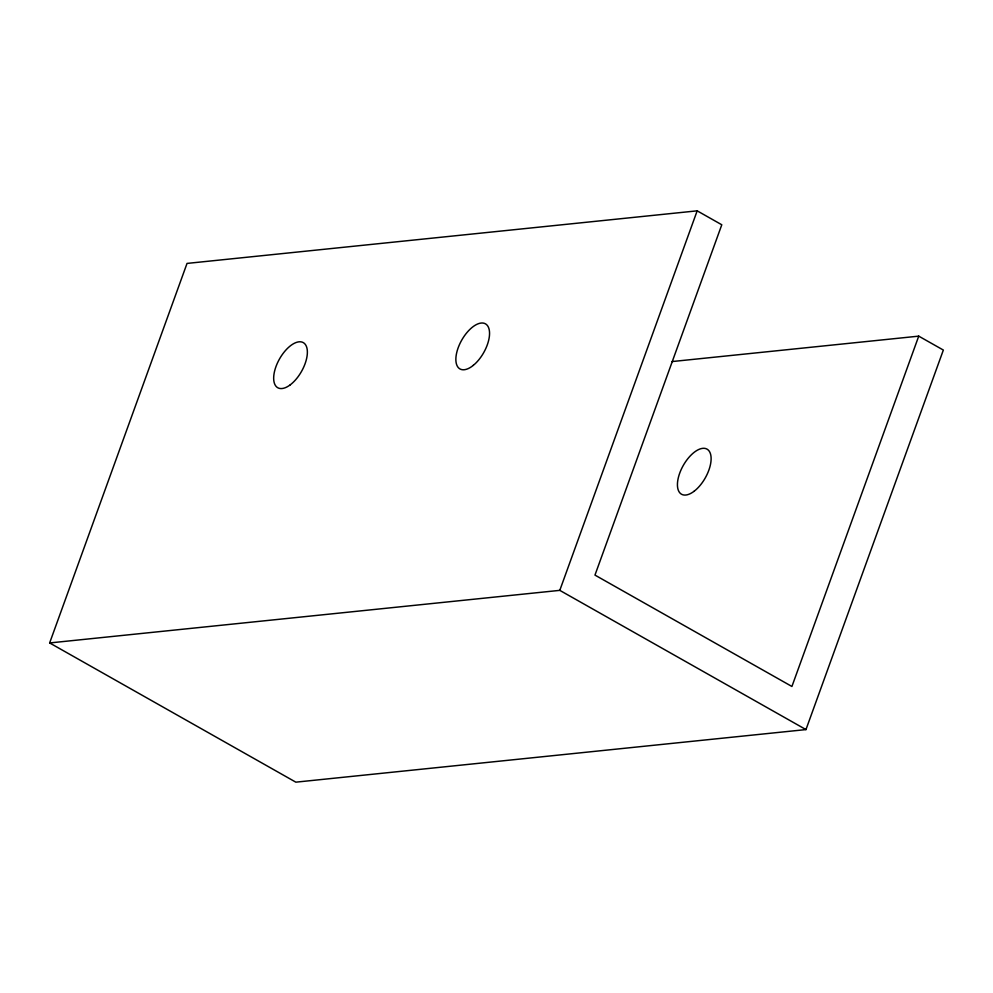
<?xml version="1.0" encoding="UTF-8"?>
<svg xmlns="http://www.w3.org/2000/svg" width="993" height="993" viewBox="0 0 993 993"><rect width="100%" height="100%" fill="white"/><g stroke="black" fill="none" stroke-linecap="round" stroke-linejoin="round"><path stroke-width="1.49" d="M49.65 642.943L187.032 263.418L697.173 210.839L721.787 224.766L594.968 575.096L791.918 686.473L918.736 336.143L943.35 350.057L805.968 729.582L295.827 782.161L49.65 642.943L559.791 590.363L805.968 729.582M559.791 590.363L697.173 210.839M672.137 361.551L918.736 336.143M290.241 384.837A25.917 12.648 -60.5 0 0 305.248 344.348A25.917 12.648 -60.5 0 0 276.066 366.33A25.917 12.648 -60.5 0 0 290.241 384.837M473.301 365.362A25.917 12.648 -60.5 0 0 486.992 325.046A25.917 12.648 -60.5 0 0 457.823 348.766A25.917 12.648 -60.5 0 0 473.301 365.362M694.231 491.163A25.917 12.648 -60.5 0 0 708.878 450.71A25.917 12.648 -60.5 0 0 679.696 473.189A25.917 12.648 -60.5 0 0 694.231 491.163"/></g></svg>
